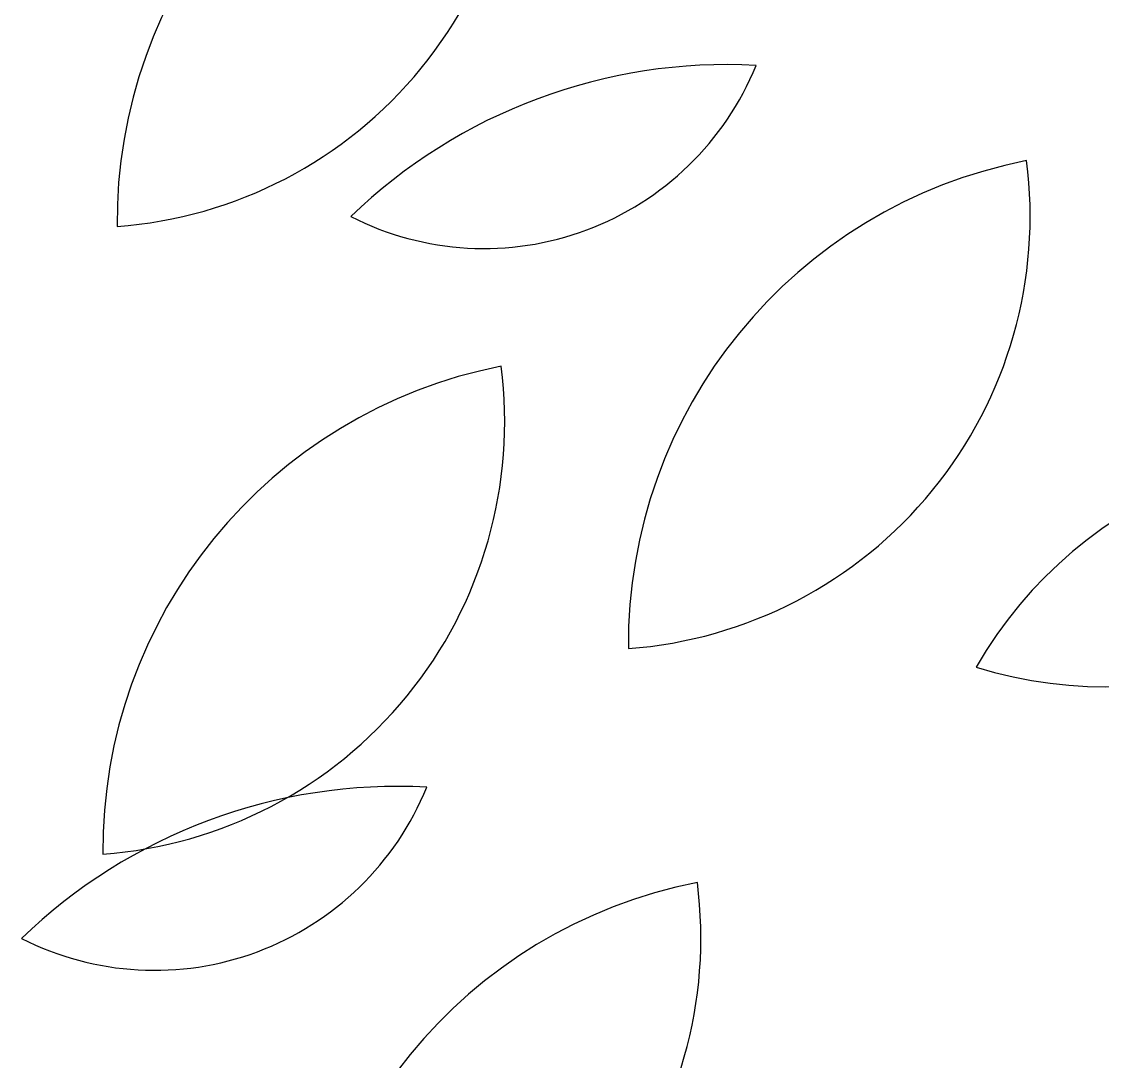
# Model space of a CAD drawing. Header units: millimetres. Extents: x 11966 to 133335, y 1756 to 88592.
# Drawn here: x 115836 to 116352, y 52123 to 52620 of the extents above; entities that cross this region are included whole.
import ezdxf

# ---------------------------------------------------------------- set-up
doc = ezdxf.new("R2010")
doc.units = ezdxf.units.MM

# ---------------------------------------------------------------- blocks, each defined once
blk = doc.blocks.new('A$C74456AAD')
at = {"color": 62, "linetype": 'Continuous'}
for centre, radius, start, end in [((3.104826245894628, 3.32091557012177), 0.2354355641483098, 101.0884876692688, 180.465990835228), ((2.854249183258162, 3.525447043354006), 0.207001357549754, 274.1969135095443, 7.357564994874259), ((3.160435426885897, 3.13830394875481), 0.2579838648021525, 86.87820930041858, 134.0511128157465), ((3.044606278552919, 3.448686544121529), 0.1401939373024544, 243.045736260465, 337.8835858557106), ((3.348946379133849, 3.119395259848943), 0.2354355641483098, 101.0884876692688, 180.465990835228), ((3.098369316497838, 3.32392673308118), 0.207001357549754, 274.1969135095443, 7.357564994874259), ((3.09808303812224, 3.021224025189667), 0.2354355641483098, 101.0884876692688, 180.465990835228), ((2.847505975486001, 3.225755498421904), 0.207001357549754, 274.1969135095443, 7.357564994874259), ((3.00322512124535, 2.793659074134894), 0.2579838648021525, 86.87820930041858, 134.0511128157465), ((2.8873959729126, 3.104041669500702), 0.1401939373024544, 243.045736260465, 337.8835858557106), ((3.19173607349353, 2.774750385228117), 0.2354355641483098, 101.0884876692688, 180.465990835228), ((2.941159010857064, 2.979281858460354), 0.207001357549754, 274.1969135095443, 7.357564994874259)]:
    blk.add_arc(centre, radius, start, end, dxfattribs=at)
at = {"color": 66, "linetype": 'Continuous'}
for centre, radius, start, end in [((3.459389084163604, 3.005101980558038), 0.2075169025188768, 71.33788258668376, 150.0811468616786), ((3.342427727873883, 3.314475843895025), 0.2152647792696218, 253.0102996486526, 328.4087297996789)]:
    blk.add_arc(centre, radius, start, end, dxfattribs=at)

msp = doc.modelspace()

# ---------------------------------------------------------------- block references
at = {"xscale": 1000, "yscale": 1000, "zscale": 1000}
msp.add_blockref('A$C74456AAD', (113012.4481356959, 49202.78380711202, 3.2862e-09), dxfattribs=at)

doc.saveas('drawing.dxf')
